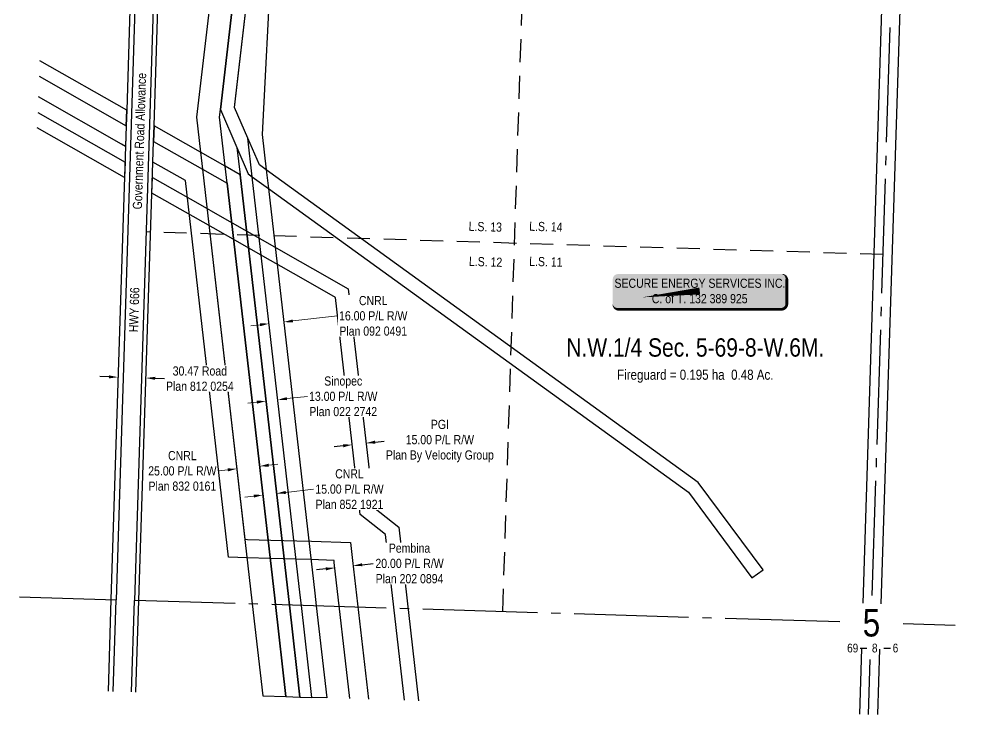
# Model space of a CAD drawing. Extents: x 359260 to 364648, y 6090776 to 6092610.
# Drawn here: x 359260 to 360316, y 6090776 to 6091535 of the extents above; entities that cross this region are included whole.
import ezdxf
from ezdxf.enums import TextEntityAlignment as Align

# ---------------------------------------------------------------- set-up
doc = ezdxf.new("R2010")
doc.units = 0
doc.header["$LTSCALE"] = 5
doc.linetypes.add('foc-LSD', pattern=[8, 5, -3])
doc.linetypes.add('foc-QUARTERLINE', pattern=[33, 25, -3, 2, -3])
for name, color, linetype in [('10', 1, 'Continuous'), ('9', 3, 'Continuous'), ('C-RW', 13, 'Continuous'), ('C-SYMBOL', 7, 'Continuous'), ('CG-NOTES', 7, 'Continuous'), ('F-RW', 190, 'Continuous'), ('L-AREAREQUIRED', 7, 'Continuous'), ('L-ROAD-T', 7, 'Continuous'), ('L-SEC', 7, 'Continuous'), ('L-SECLBL', 7, 'Continuous'), ('L-SECQ', 8, 'foc-QUARTERLINE'), ('L-SECTION-LSD', 7, 'foc-LSD'), ('L-TITLEDB', 4, 'Continuous'), ('L-TITLEDB-T', 4, 'Continuous')]:
    doc.layers.add(name, color=color, linetype=linetype)
doc.layers.add('C-RW-T', color=13, linetype='Continuous', lineweight=9)
doc.layers.add('F-RW-T', color=190, linetype='Continuous', lineweight=9)
doc.styles.add('100L', font='ARIALN.TTF', dxfattribs={"height": 11})
doc.styles.add('175L', font='ARIALN.TTF', dxfattribs={"height": 20})
doc.styles.add('80', font='ARIALN.TTF', dxfattribs={"height": 10})
doc.styles.add('80CG', font='ARIALN.TTF', dxfattribs={"height": 10})
doc.styles.add('80L', font='ARIALN.TTF', dxfattribs={"height": 10})
doc.styles.add('SIMPLEX', font='ARIALN.TTF')
doc.dimstyles.new('Compass 5 000', dxfattribs={"dimscale": 5, "dimtxt": 9, "dimasz": 2, "dimexe": 0.2, "dimexo": 0.0625, "dimgap": 0.5, "dimtad": 0, "dimtih": 1, "dimtoh": 1, "dimzin": 0, "dimdsep": 46, "dimtxsty": '80CG', "dimcen": 0.1, "dimse1": 1, "dimse2": 1, "dimclrd": 256, "dimclrt": 256, "dimaunit": 1, "dimadec": 4, "dimazin": 0, "dimtfac": 0.06, "dimtofl": 0, "dimtmove": 0, "dimatfit": 1, "dimfxl": 0.2, "dimtolj": 1, "dimtzin": 0, "dimlwd": -1, "dimarcsym": 0})

# ---------------------------------------------------------------- blocks, each defined once
blk = doc.blocks.new('L-SECLBL')
at = {"layer": '9', "color": 7}
for p, q in [((-5.1, -27.8), (-12.3, -27.8)), ((20.7, -27.8), (13.5, -27.8))]:
    blk.add_line(p, q, dxfattribs=at)
at = {"layer": '10', "color": 2, "style": 'SIMPLEX'}
blk.add_attdef('SEC', text='', height=30, dxfattribs=at).set_placement((0, 0), align=Align.MIDDLE)
at = {"layer": '10', "color": 5, "style": '80L'}
blk.add_attdef('TWP', text='', height=9.5, dxfattribs=at).set_placement((-14.4, -27.4), align=Align.MIDDLE_RIGHT)
blk.add_attdef('RGE', text='', height=9.5, dxfattribs=at).set_placement((3.6, -27.4), align=Align.MIDDLE_CENTER)
blk.add_attdef('MER', text='', height=9.5, dxfattribs=at).set_placement((23.2, -27.4), align=Align.MIDDLE_LEFT)
blk = doc.blocks.new('*D466')
at = {"layer": 'C-RW-T', "transparency": 16777216}
for p, q in [((359532.4, 6091047.9), (359542.3, 6091049.1)), ((359487.7, 6091042.8), (359477.8, 6091041.7))]:
    blk.add_line(p, q, dxfattribs=at)
for points in [[(359532.2, 6091049.6), (359532.6, 6091046.3), (359522.5, 6091046.8)], [(359487.5, 6091044.5), (359487.9, 6091041.2), (359497.6, 6091044)]]:
    blk.add_solid(points, dxfattribs=at)
at = {"layer": 'C-RW-T', "transparency": 16777216, "insert": (359438.2, 6091041.7), "char_height": 10, "attachment_point": 5, "style": '80CG'}
blk.add_mtext('\\A1;CNRL\\P25.00 P/L R/W\\PPlan 832 0161', dxfattribs=at)
blk = doc.blocks.new('*D467')
at = {"layer": 'C-RW-T', "transparency": 16777216}
for p, q in [((359550.9, 6091018.3), (359581.4, 6091021.8)), ((359516.1, 6091014.3), (359506.2, 6091013.2))]:
    blk.add_line(p, q, dxfattribs=at)
for points in [[(359515.9, 6091015.9), (359516.3, 6091012.6), (359526.1, 6091015.4)], [(359550.7, 6091019.9), (359551.1, 6091016.6), (359541, 6091017.1)]]:
    blk.add_solid(points, dxfattribs=at)
at = {"layer": 'C-RW-T', "transparency": 16777216, "insert": (359620.5, 6091021.8), "char_height": 10, "attachment_point": 5, "style": '80CG', "bg_fill": 3, "box_fill_scale": 1.1, "bg_fill_color": 256, "bg_fill_true_color": 13158600, "bg_fill_transparency": 0}
blk.add_mtext('\\A1;CNRL\\P15.00 P/L R/W\\PPlan 852 1921', dxfattribs=at)
blk = doc.blocks.new('*D468')
at = {"layer": 'F-RW-T', "transparency": 16777216}
for p, q in [((359552.3, 6091120.6), (359574.6, 6091123.1)), ((359519.5, 6091116.8), (359509.6, 6091115.7))]:
    blk.add_line(p, q, dxfattribs=at)
for points in [[(359552.1, 6091122.2), (359552.5, 6091118.9), (359542.3, 6091119.4)], [(359519.3, 6091118.5), (359519.7, 6091115.1), (359529.4, 6091117.9)]]:
    blk.add_solid(points, dxfattribs=at)
at = {"layer": 'F-RW-T', "transparency": 16777216, "insert": (359613.7, 6091123.1), "char_height": 10, "attachment_point": 5, "style": '80CG', "bg_fill": 3, "box_fill_scale": 1.1, "bg_fill_color": 256, "bg_fill_true_color": 13158600, "bg_fill_transparency": 0}
blk.add_mtext('\\A1;Sinopec\\P13.00 P/L R/W\\PPlan 022 2742', dxfattribs=at)
blk = doc.blocks.new('*D469')
at = {"layer": 'C-RW-T', "transparency": 16777216}
for p, q in [((359558.7, 6091205.4), (359607.3, 6091210.9)), ((359522.9, 6091201.3), (359513, 6091200.1))]:
    blk.add_line(p, q, dxfattribs=at)
for points in [[(359558.5, 6091207), (359558.9, 6091203.7), (359548.7, 6091204.2)], [(359522.7, 6091202.9), (359523.1, 6091199.6), (359532.8, 6091202.4)]]:
    blk.add_solid(points, dxfattribs=at)
at = {"layer": 'C-RW-T', "transparency": 16777216, "insert": (359646.4, 6091210.9), "char_height": 10, "attachment_point": 5, "style": '80CG', "bg_fill": 3, "box_fill_scale": 1.1, "bg_fill_color": 256, "bg_fill_true_color": 13158600, "bg_fill_transparency": 0}
blk.add_mtext('\\A1;CNRL\\P16.00 P/L R/W\\PPlan 092 0491', dxfattribs=at)
blk = doc.blocks.new('*U476')
h = blk.add_hatch(color=59)
edge = h.paths.add_edge_path()
edge.add_line((-89, -20), (89, -20))
edge.add_arc((89, -14), 6, 270, 360)
edge.add_line((95, -14), (95, 12.5))
edge.add_arc((89, 12.5), 6, 0, 90)
edge.add_line((89, 18.5), (-89, 18.5))
edge.add_arc((-89, 12.5), 6, 90, 180)
edge.add_line((-95, 12.5), (-95, -14))
edge.add_arc((-89, -14), 6, 180, 270)
at = {"color": 1, "flags": 128}
blk.add_lwpolyline([(-89, -20, 3, 3, 0), (89, -20, 3, 3, 0.414214), (95, -14, 3, 3, 0), (95, 12.5, 3, 0, 0.414214), (89, 18.5, 0, 0, 0), (-89, 18.5, 0, 0, 0.414214), (-95, 12.5, 0, 0, 0), (-95, -14, 0, 3, 0.414214)], format="xyseb", close=True, dxfattribs=at)
blk.add_lwpolyline([(-62.9, -7, 0, 7.5, 0), (0, 0, 0, 0, 0)], format="xyseb", dxfattribs=at)
at = {"color": 1, "style": '80'}
blk.add_attdef('ENTER_TEXT_001', (-36, -5), '', height=10, dxfattribs=at)
blk = doc.blocks.new('*D477')
at = {"layer": 'L-TITLEDB-T', "transparency": 16777216}
for p, q in [((359358.1, 6091144.4), (359348.1, 6091144.7)), ((359408.6, 6091142.8), (359418.6, 6091142.4))]:
    blk.add_line(p, q, dxfattribs=at)
for points in [[(359358.2, 6091146), (359358.1, 6091142.7), (359368.1, 6091144)], [(359408.6, 6091144.4), (359408.5, 6091141.1), (359398.6, 6091143.1)]]:
    blk.add_solid(points, dxfattribs=at)
at = {"layer": 'L-TITLEDB-T', "transparency": 16777216, "insert": (359457.3, 6091142.4), "char_height": 10, "attachment_point": 5, "style": '80CG', "bg_fill": 3, "box_fill_scale": 1.1, "bg_fill_color": 256, "bg_fill_true_color": 13158600, "bg_fill_transparency": 0}
blk.add_mtext('\\A1;30.47 Road\\PPlan 812 0254', dxfattribs=at)
blk = doc.blocks.new('*D479')
at = {"layer": 'F-RW', "transparency": 16777216}
for p, q in [((359634.4, 6090939.3), (359646.4, 6090940.7)), ((359594.7, 6090934.8), (359584.7, 6090933.7))]:
    blk.add_line(p, q, dxfattribs=at)
for points in [[(359634.2, 6090941), (359634.6, 6090937.7), (359624.5, 6090938.2)], [(359594.5, 6090936.4), (359594.9, 6090933.1), (359604.6, 6090935.9)]]:
    blk.add_solid(points, dxfattribs=at)
at = {"layer": 'F-RW', "transparency": 16777216, "insert": (359686, 6090940.7), "char_height": 10, "attachment_point": 5, "style": '80CG', "bg_fill": 3, "box_fill_scale": 1.1, "bg_fill_color": 256, "bg_fill_true_color": 13158600, "bg_fill_transparency": 0}
blk.add_mtext('\\A1;Pembina\\P20.00 P/L R/W\\PPlan 202 0894', dxfattribs=at)
blk = doc.blocks.new('*D480')
at = {"layer": 'F-RW', "transparency": 16777216}
for p, q in [((359613.7, 6091069.2), (359603.8, 6091068)), ((359648.5, 6091073.1), (359658.4, 6091074.3))]:
    blk.add_line(p, q, dxfattribs=at)
for points in [[(359613.5, 6091070.8), (359613.9, 6091067.5), (359623.6, 6091070.3)], [(359648.3, 6091074.8), (359648.6, 6091071.5), (359638.5, 6091072)]]:
    blk.add_solid(points, dxfattribs=at)
at = {"layer": 'F-RW', "transparency": 16777216, "insert": (359719.1, 6091074.3), "char_height": 10, "attachment_point": 5, "style": '80CG'}
blk.add_mtext('\\A1;PGI\\P15.00 P/L R/W\\PPlan By Velocity Group', dxfattribs=at)

msp = doc.modelspace()

# ---------------------------------------------------------------- linework, layer by layer
at = {"layer": 'C-RW', "flags": 128}
for points in [[(359535.048, 6091600.645), (359525.277, 6091408.971), (359529.728, 6091370.268), (359532.053, 6091350.057), (359582.627, 6090908.139), (359584.193, 6090894.416), (359595.654, 6090794.032), (359579.474, 6090794.525), (359568.009, 6090894.909), (359566.759, 6090906.044), (359514.465, 6091362.805), (359509.657, 6091404.808), (359495.183, 6091438.273), (359513.864, 6091601.293)], [(359470.196, 6091570.491), (359453.714, 6091427.93), (359458.109, 6091389.492), (359460.221, 6091371.035), (359514.097, 6090900.01), (359514.492, 6090896.541), (359525.952, 6090796.157), (359551.203, 6090795.387), (359539.736, 6090895.774), (359538.929, 6090902.854), (359487.112, 6091355.786), (359485, 6091374.227), (359478.885, 6091427.886), (359479.824, 6091436.004), (359496.572, 6091580.898)], [(359281.971, 6091472.372), (359376.932, 6091418.36), (359377.468, 6091435.305), (359282.598, 6091489.267)]]:
    msp.add_lwpolyline(points, dxfattribs=at)
msp.add_lwpolyline([(359407.387, 6091418.36), (359406.874, 6091401.348), (359460.221, 6091371.035), (359487.112, 6091355.786), (359538.929, 6090902.854), (359539.736, 6090895.774), (359551.203, 6090795.387), (359566.358, 6090794.925), (359554.893, 6090895.316), (359553.836, 6090904.564), (359501.166, 6091364.996), (359485, 6091374.227), (359458.109, 6091389.492)], close=True, dxfattribs=at)
at = {"layer": 'F-RW', "flags": 128}
msp.add_lwpolyline([(359566.358, 6090794.925), (359579.474, 6090794.525), (359568.009, 6090894.909), (359566.759, 6090906.044), (359514.465, 6091362.805), (359509.657, 6091404.808), (359495.183, 6091438.273), (359498.828, 6091470.092), (359513.864, 6091601.293), (359522.195, 6091673.983), (359524.122, 6091690.789), (359525.29, 6091700.942), (359525.716, 6091715.937), (359510.723, 6091716.344), (359510.271, 6091701.39), (359507.653, 6091678.515), (359498.939, 6091601.749), (359496.572, 6091580.898), (359479.824, 6091436.004), (359497.754, 6091394.557), (359501.166, 6091364.996), (359553.836, 6090904.564), (359554.893, 6090895.316)], close=True, dxfattribs=at)
for points in [[(359281.971, 6091472.358), (359376.94, 6091418.374)], [(359376.932, 6091418.36), (359376.2, 6091395.79), (359371.828, 6091398.275), (359281.135, 6091449.828)], [(359280.507, 6091432.896), (359375.65, 6091378.82), (359375.1, 6091361.879), (359279.88, 6091415.999)], [(359620.903, 6090793.263), (359603.973, 6090941.597), (359603.684, 6090944.121), (359578.466, 6090944.88), (359562.303, 6090945.367), (359534.026, 6090946.219), (359508.807, 6090946.978), (359488.606, 6090947.587), (359441.507, 6091358.667), (359406.149, 6091378.766), (359406.874, 6091401.348)], [(359406.874, 6091401.359), (359460.221, 6091371.035), (359506.428, 6090967.059), (359509.409, 6090966.969), (359534.628, 6090966.21), (359562.905, 6090965.358), (359579.068, 6090964.871), (359621.584, 6090963.591), (359623.844, 6090943.865), (359641.103, 6090792.647)], [(359680.607, 6090791.443), (359659.955, 6090972.309), (359632.331, 6090994.269), (359605.196, 6091231.1), (359572.89, 6091249.462), (359545.947, 6091264.775), (359528.699, 6091274.579), (359498.549, 6091291.715), (359471.658, 6091306.999), (359450.124, 6091319.238), (359405.061, 6091344.85), (359405.605, 6091361.795), (359457.536, 6091332.279), (359479.07, 6091320.039), (359505.96, 6091304.756), (359536.111, 6091287.62), (359553.359, 6091277.816), (359580.302, 6091262.503), (359619.232, 6091240.376), (359646.526, 6091002.147), (359674.154, 6090980.184), (359695.757, 6090790.981)]]:
    msp.add_lwpolyline(points, dxfattribs=at)
at = {"layer": 'L-SEC'}
for p, q in [((359391.232, 6091705.084), (359365.932, 6090901.08)), ((359411.339, 6091704.451), (359386.039, 6090900.448))]:
    msp.add_line(p, q, dxfattribs=at)
at = {"layer": 'L-SEC', "flags": 128}
for points in [[(359362.699, 6090801.133), (359365.932, 6090901.08)], [(359382.807, 6090800.52), (359386.038, 6090900.43)]]:
    msp.add_lwpolyline(points, dxfattribs=at)
at = {"layer": 'L-SECQ'}
for p, q in [((359260.394, 6090904.308), (359365.932, 6090901.08)), ((360155.368, 6090876.867), (359386.038, 6090900.43)), ((360280.995, 6090873.02), (360224.618, 6090874.747))]:
    msp.add_line(p, q, dxfattribs=at)
at = {"layer": 'L-SECQ', "flags": 128}
for points in [[(360190.788, 6090905.799), (360212.096, 6091579.936), (360215.254, 6091679.862)], [(360186.686, 6090776.017), (360188.576, 6090835.834)]]:
    msp.add_lwpolyline(points, dxfattribs=at)
at = {"layer": 'L-SECTION-LSD'}
for p, q in [((359787.759, 6090888.126), (359813.294, 6091692.165)), ((360202.546, 6091277.818), (359398.685, 6091302.467))]:
    msp.add_line(p, q, dxfattribs=at)
at = {"layer": 'L-TITLEDB', "flags": 128}
for points in [[(359414.583, 6092609.735), (359413.062, 6092561.597), (359412.622, 6092547.61), (359412.15, 6092532.624), (359411.431, 6092509.785), (359409.755, 6092456.565), (359409.378, 6092444.576), (359402.167, 6092215.798), (359401.226, 6092185.828), (359386.528, 6091720.407), (359386.055, 6091705.414), (359386.05, 6091705.249), (359383.491, 6091626.219), (359383.015, 6091611.206), (359382.827, 6091605.301), (359382.44, 6091593.182), (359381.865, 6091575.138), (359381.291, 6091557.102), (359377.468, 6091435.305), (359376.932, 6091418.36), (359373.316, 6091306.865), (359360.342, 6090901.251), (359357.161, 6090801.302)], [(360200.602, 6090896.79), (360222.145, 6091579.629), (360223.464, 6091621.433), (360223.938, 6091636.442), (360224.98, 6091669.498), (360314.891, 6091666.734), (360315.519, 6091686.832), (360215.547, 6091689.904), (360205.497, 6091690.212), (360205.189, 6091680.194), (360203.821, 6091637.031), (360203.308, 6091622.025), (360201.991, 6091580.245), (360180.459, 6090897.362)], [(359387.614, 6090800.373), (359390.797, 6090900.322), (359406.874, 6091401.348), (359407.387, 6091418.36), (359412.963, 6091594.402)], [(360178.896, 6090847.795), (360176.644, 6090776.324)], [(360196.779, 6090775.71), (360199.034, 6090847.125)]]:
    msp.add_lwpolyline(points, dxfattribs=at)

# ---------------------------------------------------------------- block references
at = {"layer": 'CG-NOTES'}
ref = msp.add_blockref('*U476', (360002.577, 6091238.125), dxfattribs=at)
ref.add_attrib('ENTER_TEXT_001', 'SECURE ENERGY SERVICES INC.', (359909.572, 6091241.544), dxfattribs={"layer": '0', "color": 1, "height": 10, "style": '80'})
ref.add_attrib('ENTER_TEXT_002', 'C. of T. 132 389 925', (359950.312, 6091224.7), dxfattribs={"layer": '0', "color": 1, "height": 10, "style": '80'})
at = {"layer": 'L-SECLBL'}
msp.add_blockref('L-SECLBL', (360189.84, 6090875.812), dxfattribs=at).add_auto_attribs({'SEC': '5', 'TWP': '69', 'RGE': '8', 'MER': '6'})

# ---------------------------------------------------------------- texts
at = {"layer": 'C-SYMBOL', "color": 3, "style": '175L'}
msp.add_text('N.W.1/4 Sec. 5-69-8-W.6M.', height=20, dxfattribs=at).set_placement((359997.716, 6091160.418), align=Align.BOTTOM_CENTER)
at = {"layer": 'L-AREAREQUIRED', "color": 5, "style": '100L'}
msp.add_text('Fireguard = 0.195 ha  0.48 Ac.', height=11, dxfattribs=at).set_placement((359997.716, 6091137.918), align=Align.BOTTOM_CENTER)
at = {"layer": 'L-ROAD-T', "style": '80L'}
for s, p in [('Government Road Allowance', (359391.432, 6091401.619)), ('HWY 666', (359385.626, 6091217.561))]:
    msp.add_text(s, height=10, rotation=88.193326, dxfattribs=at).set_placement(p, align=Align.MIDDLE_CENTER)

# ---------------------------------------------------------------- dimensions: what is measured, and where the dimension line sits
at = {"layer": 'F-RW'}
dim = msp.add_aligned_dim(p1=(359623.815, 6091068.599), p2=(359638.717, 6091070.306), distance=1.704, text='PGI\\P15.00 P/L R/W\\PPlan By Velocity Group', dimstyle='Compass 5 000', dxfattribs=at)
dim.commit()
dim.dimension.update_dxf_attribs({"geometry": '*D480', "text_midpoint": (359719.123, 6091074.276)})

# ---------------------------------------------------------------- next in the draw order: texts
at = {"layer": 'L-SECTION-LSD', "char_height": 10, "attachment_point": 1, "rotation": 358.243669, "style": '100L', "bg_fill": 3, "box_fill_scale": 1.5, "bg_fill_color": 256, "bg_fill_transparency": 0}
for s, width, insert in [('\\pi1.88879;L.S. 13', 36.83422, (359748.773, 6091313.84)), ('L.S. 14', 36.9982, (359816.732, 6091313.84)), ('\\pi2.22769;L.S. 12', 37.11172, (359748.773, 6091275.555)), ('L.S. 11', 36.4495, (359816.732, 6091275.555))]:
    msp.add_mtext_dynamic_manual_height_columns(s, width=width, gutter_width=55, heights=[0], dxfattribs=dict(at, insert=insert))

# ---------------------------------------------------------------- next in the draw order: linework, layer by layer
at = {"layer": 'C-RW', "flags": 128}
msp.add_lwpolyline([(359496.572, 6091580.898), (359479.824, 6091436.004), (359497.754, 6091394.557), (359510.131, 6091365.943), (359514.465, 6091362.805), (359532.053, 6091350.057), (359990.229, 6091018.365), (360059.52, 6090924.887), (360071.568, 6090933.817), (360000.902, 6091029.154), (359529.728, 6091370.268), (359522.263, 6091375.673), (359509.657, 6091404.808), (359495.183, 6091438.273), (359498.828, 6091470.092), (359513.864, 6091601.293)], dxfattribs=at)

# ---------------------------------------------------------------- next in the draw order: dimensions: what is measured, and where the dimension line sits
at = {"layer": 'C-RW-T', "color": 5}
dim = msp.add_linear_dim(base=(359548.741, 6091204.239), p1=(359531.133, 6091217.214), p2=(359547.047, 6091219.036), angle=6.528643, text='CNRL\\P16.00 P/L R/W\\PPlan 092 0491', dimstyle='Compass 5 000', override={"dimtfill": 1}, dxfattribs=at)
dim.commit()
dim.dimension.update_dxf_attribs({"geometry": '*D469', "text_midpoint": (359646.407, 6091210.943), "dimtype": 161})
at = {"layer": 'F-RW'}
dim = msp.add_linear_dim(base=(359624.492, 6090938.194), p1=(359604.733, 6090934.94), p2=(359624.604, 6090937.207), angle=6.5111, text='Pembina\\P20.00 P/L R/W\\PPlan 202 0894', dimstyle='Compass 5 000', override={"dimtfill": 1}, dxfattribs=at)
dim.commit()
dim.dimension.update_dxf_attribs({"geometry": '*D479', "text_midpoint": (359685.963, 6090940.697), "dimtype": 161})

# ---------------------------------------------------------------- next in the draw order: dimensions: what is measured, and where the dimension line sits
at = {"layer": 'C-RW-T', "color": 5}
dim = msp.add_linear_dim(base=(359540.959, 6091017.134), p1=(359525.253, 6091022.397), p2=(359540.162, 6091024.102), angle=6.525845, text='CNRL\\P15.00 P/L R/W\\PPlan 852 1921', dimstyle='Compass 5 000', override={"dimtfill": 1}, dxfattribs=at)
dim.commit()
dim.dimension.update_dxf_attribs({"geometry": '*D467', "text_midpoint": (359620.499, 6091021.762), "dimtype": 161})

# ---------------------------------------------------------------- next in the draw order: dimensions: what is measured, and where the dimension line sits
at = {"layer": 'C-RW-T'}
dim = msp.add_linear_dim(base=(359497.631, 6091043.972), p1=(359512.259, 6091135.974), p2=(359487.432, 6091133.134), angle=186.525153, text='CNRL\\P25.00 P/L R/W\\PPlan 832 0161', dimstyle='Compass 5 000', dxfattribs=at)
dim.commit()
dim.dimension.update_dxf_attribs({"geometry": '*D466', "text_midpoint": (359438.221, 6091041.699), "dimtype": 161})

# ---------------------------------------------------------------- next in the draw order: dimensions: what is measured, and where the dimension line sits
at = {"layer": 'F-RW-T', "color": 5}
dim = msp.add_linear_dim(base=(359542.33, 6091119.419), p1=(359527.996, 6091130.453), p2=(359540.898, 6091131.93), angle=6.531285, text='Sinopec\\P13.00 P/L R/W\\PPlan 022 2742', dimstyle='Compass 5 000', override={"dimtfill": 1}, dxfattribs=at)
dim.commit()
dim.dimension.update_dxf_attribs({"geometry": '*D468', "text_midpoint": (359613.691, 6091123.114), "dimtype": 161})
at = {"layer": 'L-TITLEDB-T'}
dim = msp.add_linear_dim(base=(359368.108, 6091144.049), p1=(359401.387, 6091230.361), p2=(359370.9, 6091231.336), angle=178.167957, text='30.47 Road\\PPlan 812 0254', dimstyle='Compass 5 000', override={"dimtfill": 1}, dxfattribs=at)
dim.commit()
dim.dimension.update_dxf_attribs({"geometry": '*D477', "text_midpoint": (359457.31, 6091142.435), "dimtype": 161})

doc.saveas('drawing.dxf')
